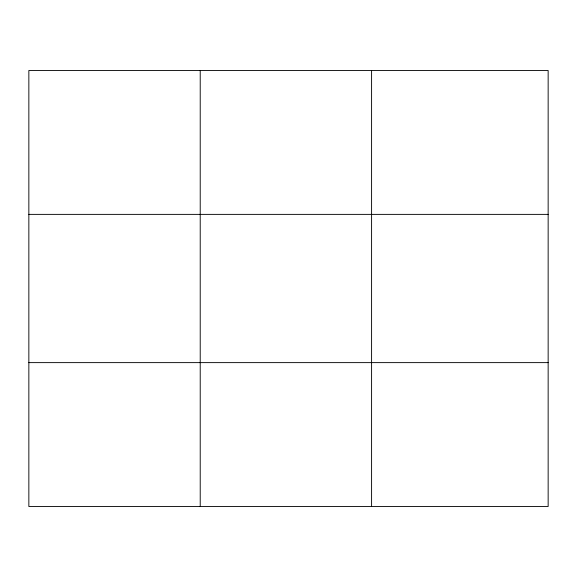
<?xml version="1.0" encoding="UTF-8"?>
<svg xmlns="http://www.w3.org/2000/svg" width="577" height="577" viewBox="0 0 577 577"><rect width="100%" height="100%" fill="white"/><g stroke="black" fill="none" stroke-linecap="round" stroke-linejoin="round"><path stroke-width="0.87" d="M200.219 506.505L200.219 70.495M371.588 506.505L371.588 70.495M548.15 362.623L548.15 506.505L28.85 506.505L28.85 70.495L548.15 70.495L548.15 362.623L28.85 362.623M28.85 214.377L548.15 214.377"/></g></svg>
